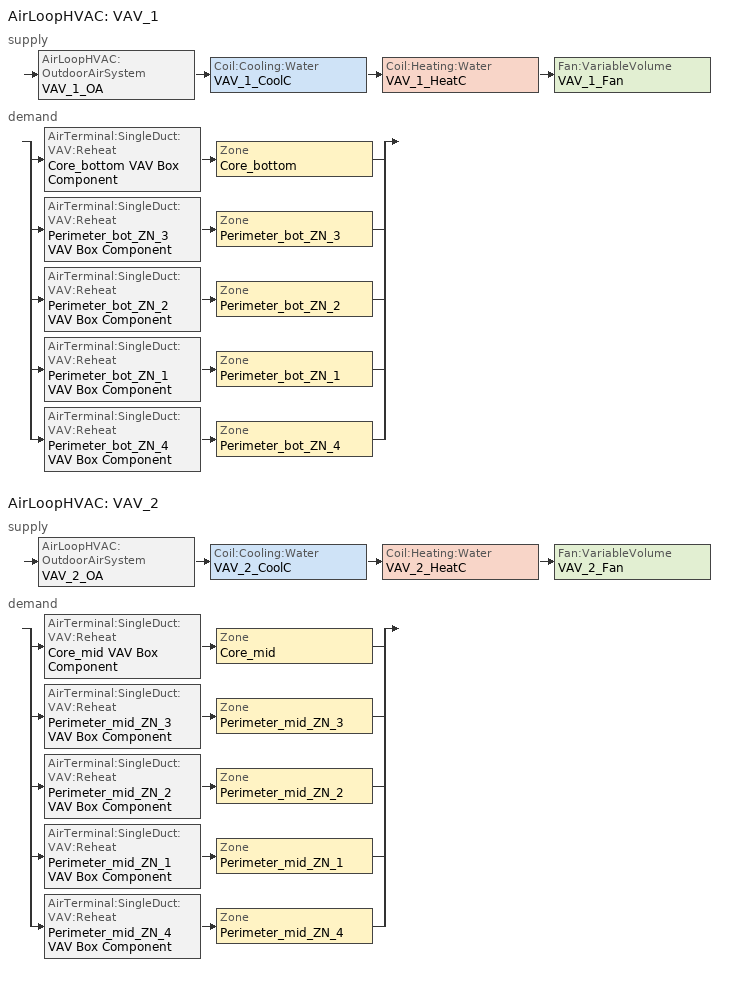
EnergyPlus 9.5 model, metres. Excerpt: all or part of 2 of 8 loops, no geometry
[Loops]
AirLoopHVAC 'VAV_1'
 supply: AirLoopHVAC:OutdoorAirSystem 'VAV_1_OA' > Coil:Cooling:Water 'VAV_1_CoolC' > Coil:Heating:Water 'VAV_1_HeatC' > Fan:VariableVolume 'VAV_1_Fan'
 demand: split
  | AirTerminal:SingleDuct:VAV:Reheat 'Core_bottom VAV Box Component' > Zone 'Core_bottom'
  | AirTerminal:SingleDuct:VAV:Reheat 'Perimeter_bot_ZN_3 VAV Box Component' > Zone 'Perimeter_bot_ZN_3'
  | AirTerminal:SingleDuct:VAV:Reheat 'Perimeter_bot_ZN_2 VAV Box Component' > Zone 'Perimeter_bot_ZN_2'
  | AirTerminal:SingleDuct:VAV:Reheat 'Perimeter_bot_ZN_1 VAV Box Component' > Zone 'Perimeter_bot_ZN_1'
  | AirTerminal:SingleDuct:VAV:Reheat 'Perimeter_bot_ZN_4 VAV Box Component' > Zone 'Perimeter_bot_ZN_4'
AirLoopHVAC 'VAV_2'
 supply: AirLoopHVAC:OutdoorAirSystem 'VAV_2_OA' > Coil:Cooling:Water 'VAV_2_CoolC' > Coil:Heating:Water 'VAV_2_HeatC' > Fan:VariableVolume 'VAV_2_Fan'
 demand: split
  | AirTerminal:SingleDuct:VAV:Reheat 'Core_mid VAV Box Component' > Zone 'Core_mid'
  | AirTerminal:SingleDuct:VAV:Reheat 'Perimeter_mid_ZN_3 VAV Box Component' > Zone 'Perimeter_mid_ZN_3'
  | AirTerminal:SingleDuct:VAV:Reheat 'Perimeter_mid_ZN_2 VAV Box Component' > Zone 'Perimeter_mid_ZN_2'
  | AirTerminal:SingleDuct:VAV:Reheat 'Perimeter_mid_ZN_1 VAV Box Component' > Zone 'Perimeter_mid_ZN_1'
  | AirTerminal:SingleDuct:VAV:Reheat 'Perimeter_mid_ZN_4 VAV Box Component' > Zone 'Perimeter_mid_ZN_4'
[Fan:VariableVolume]
VAV_1_Fan: HVACOperationSchd, 0.6045, 1017.59, AUTOSIZE, FixedFlowRate, , 0, 0.93, 1, 0.0407599, 0.088045, -0.0729261, 0.94374, 0, VAV_1_HeatC-VAV_1_FanNode, VAV_1 Supply Equipment Outlet Node, Fan Energy
VAV_2_Fan: HVACOperationSchd, 0.6175, 1017.59, AUTOSIZE, FixedFlowRate, , 0, 0.95, 1, 0.0407599, 0.088045, -0.0729261, 0.94374, 0, VAV_2_HeatC-VAV_2_FanNode, VAV_2 Supply Equipment Outlet Node, Fan Energy
[Coil:Heating:Water]
VAV_1_HeatC: ALWAYS_ON, AUTOSIZE, AUTOSIZE, VAV_1_HeatCDemand Inlet Node, VAV_1_HeatCDemand Outlet Node, VAV_1_CoolC-VAV_1_HeatCNode, VAV_1_HeatC-VAV_1_FanNode, UFactorTimesAreaAndDesignWaterFlowRate, AUTOSIZE, 82.2, 16.6, 71.1, 32.2
VAV_2_HeatC: ALWAYS_ON, AUTOSIZE, AUTOSIZE, VAV_2_HeatCDemand Inlet Node, VAV_2_HeatCDemand Outlet Node, VAV_2_CoolC-VAV_2_HeatCNode, VAV_2_HeatC-VAV_2_FanNode, UFactorTimesAreaAndDesignWaterFlowRate, AUTOSIZE, 82.2, 16.6, 71.1, 32.2
[Coil:Cooling:Water]
VAV_2_CoolC: ALWAYS_ON, AUTOSIZE, AUTOSIZE, AUTOSIZE, AUTOSIZE, AUTOSIZE, AUTOSIZE, AUTOSIZE, VAV_2_CoolCDemand Inlet Node, VAV_2_CoolCDemand Outlet Node, VAV_2_OA-VAV_2_CoolCNode, VAV_2_CoolC-VAV_2_HeatCNode, SimpleAnalysis, CrossFlow
VAV_1_CoolC: ALWAYS_ON, AUTOSIZE, AUTOSIZE, AUTOSIZE, AUTOSIZE, AUTOSIZE, AUTOSIZE, AUTOSIZE, VAV_1_CoolCDemand Inlet Node, VAV_1_CoolCDemand Outlet Node, VAV_1_OA-VAV_1_CoolCNode, VAV_1_CoolC-VAV_1_HeatCNode, SimpleAnalysis, CrossFlow
[AirTerminal:SingleDuct:VAV:Reheat]
Core_bottom VAV Box Component: ALWAYS_ON, Core_bottom VAV Box Damper Node, Core_bottom VAV Box Inlet Node Name, AUTOSIZE, Constant, 0.3, , , Coil:Heating:Water, Core_bottom VAV Box Reheat Coil, AUTOSIZE, 0, Core_bottom VAV Box Outlet Node Name, 0.001, NORMAL, AUTOCALCULATE, AUTOCALCULATE
Core_mid VAV Box Component: ALWAYS_ON, Core_mid VAV Box Damper Node, Core_mid VAV Box Inlet Node Name, AUTOSIZE, Constant, 0.3, , , Coil:Heating:Water, Core_mid VAV Box Reheat Coil, AUTOSIZE, 0, Core_mid VAV Box Outlet Node Name, 0.001, NORMAL, AUTOCALCULATE, AUTOCALCULATE
Perimeter_bot_ZN_1 VAV Box Component: ALWAYS_ON, Perimeter_bot_ZN_1 VAV Box Damper Node, Perimeter_bot_ZN_1 VAV Box Inlet Node Name, AUTOSIZE, Constant, 0.3, , , Coil:Heating:Water, Perimeter_bot_ZN_1 VAV Box Reheat Coil, AUTOSIZE, 0, Perimeter_bot_ZN_1 VAV Box Outlet Node Name, 0.001, NORMAL, AUTOCALCULATE, AUTOCALCULATE
Perimeter_bot_ZN_2 VAV Box Component: ALWAYS_ON, Perimeter_bot_ZN_2 VAV Box Damper Node, Perimeter_bot_ZN_2 VAV Box Inlet Node Name, AUTOSIZE, Constant, 0.3, , , Coil:Heating:Water, Perimeter_bot_ZN_2 VAV Box Reheat Coil, AUTOSIZE, 0, Perimeter_bot_ZN_2 VAV Box Outlet Node Name, 0.001, NORMAL, AUTOCALCULATE, AUTOCALCULATE
Perimeter_bot_ZN_3 VAV Box Component: ALWAYS_ON, Perimeter_bot_ZN_3 VAV Box Damper Node, Perimeter_bot_ZN_3 VAV Box Inlet Node Name, AUTOSIZE, Constant, 0.3, , , Coil:Heating:Water, Perimeter_bot_ZN_3 VAV Box Reheat Coil, AUTOSIZE, 0, Perimeter_bot_ZN_3 VAV Box Outlet Node Name, 0.001, NORMAL, AUTOCALCULATE, AUTOCALCULATE
Perimeter_bot_ZN_4 VAV Box Component: ALWAYS_ON, Perimeter_bot_ZN_4 VAV Box Damper Node, Perimeter_bot_ZN_4 VAV Box Inlet Node Name, AUTOSIZE, Constant, 0.3, , , Coil:Heating:Water, Perimeter_bot_ZN_4 VAV Box Reheat Coil, AUTOSIZE, 0, Perimeter_bot_ZN_4 VAV Box Outlet Node Name, 0.001, NORMAL, AUTOCALCULATE, AUTOCALCULATE
Perimeter_mid_ZN_1 VAV Box Component: ALWAYS_ON, Perimeter_mid_ZN_1 VAV Box Damper Node, Perimeter_mid_ZN_1 VAV Box Inlet Node Name, AUTOSIZE, Constant, 0.3, , , Coil:Heating:Water, Perimeter_mid_ZN_1 VAV Box Reheat Coil, AUTOSIZE, 0, Perimeter_mid_ZN_1 VAV Box Outlet Node Name, 0.001, NORMAL, AUTOCALCULATE, AUTOCALCULATE
Perimeter_mid_ZN_2 VAV Box Component: ALWAYS_ON, Perimeter_mid_ZN_2 VAV Box Damper Node, Perimeter_mid_ZN_2 VAV Box Inlet Node Name, AUTOSIZE, Constant, 0.3, , , Coil:Heating:Water, Perimeter_mid_ZN_2 VAV Box Reheat Coil, AUTOSIZE, 0, Perimeter_mid_ZN_2 VAV Box Outlet Node Name, 0.001, NORMAL, AUTOCALCULATE, AUTOCALCULATE
Perimeter_mid_ZN_3 VAV Box Component: ALWAYS_ON, Perimeter_mid_ZN_3 VAV Box Damper Node, Perimeter_mid_ZN_3 VAV Box Inlet Node Name, AUTOSIZE, Constant, 0.3, , , Coil:Heating:Water, Perimeter_mid_ZN_3 VAV Box Reheat Coil, AUTOSIZE, 0, Perimeter_mid_ZN_3 VAV Box Outlet Node Name, 0.001, NORMAL, AUTOCALCULATE, AUTOCALCULATE
Perimeter_mid_ZN_4 VAV Box Component: ALWAYS_ON, Perimeter_mid_ZN_4 VAV Box Damper Node, Perimeter_mid_ZN_4 VAV Box Inlet Node Name, AUTOSIZE, Constant, 0.3, , , Coil:Heating:Water, Perimeter_mid_ZN_4 VAV Box Reheat Coil, AUTOSIZE, 0, Perimeter_mid_ZN_4 VAV Box Outlet Node Name, 0.001, NORMAL, AUTOCALCULATE, AUTOCALCULATE
[Zone equipment]
Core_bottom: Core_bottom VAV Box Component
Core_mid: Core_mid VAV Box Component
Perimeter_bot_ZN_1: Perimeter_bot_ZN_1 VAV Box Component
Perimeter_bot_ZN_2: Perimeter_bot_ZN_2 VAV Box Component
Perimeter_bot_ZN_3: Perimeter_bot_ZN_3 VAV Box Component
Perimeter_bot_ZN_4: Perimeter_bot_ZN_4 VAV Box Component
Perimeter_mid_ZN_1: Perimeter_mid_ZN_1 VAV Box Component
Perimeter_mid_ZN_2: Perimeter_mid_ZN_2 VAV Box Component
Perimeter_mid_ZN_3: Perimeter_mid_ZN_3 VAV Box Component
Perimeter_mid_ZN_4: Perimeter_mid_ZN_4 VAV Box Component
[Sizing:Zone]
Core_bottom: SupplyAirTemperature, 12.8, , SupplyAirTemperature, 50, , 0.0085, 0.008, SZ DSOA Core_bottom, , , DesignDay, , , , , DesignDay, , , , , , No, NeutralSupplyAir, autosize, autosize
Core_mid: SupplyAirTemperature, 12.8, , SupplyAirTemperature, 50, , 0.0085, 0.008, SZ DSOA Core_mid, , , DesignDay, , , , , DesignDay, , , , , , No, NeutralSupplyAir, autosize, autosize
Perimeter_bot_ZN_1: SupplyAirTemperature, 12.8, , SupplyAirTemperature, 50, , 0.0085, 0.008, SZ DSOA Perimeter_bot_ZN_1, , , DesignDay, , , , , DesignDay, , , , , , No, NeutralSupplyAir, autosize, autosize
Perimeter_bot_ZN_2: SupplyAirTemperature, 12.8, , SupplyAirTemperature, 50, , 0.0085, 0.008, SZ DSOA Perimeter_bot_ZN_2, , , DesignDay, , , , , DesignDay, , , , , , No, NeutralSupplyAir, autosize, autosize
Perimeter_bot_ZN_3: SupplyAirTemperature, 12.8, , SupplyAirTemperature, 50, , 0.0085, 0.008, SZ DSOA Perimeter_bot_ZN_3, , , DesignDay, , , , , DesignDay, , , , , , No, NeutralSupplyAir, autosize, autosize
Perimeter_bot_ZN_4: SupplyAirTemperature, 12.8, , SupplyAirTemperature, 50, , 0.0085, 0.008, SZ DSOA Perimeter_bot_ZN_4, , , DesignDay, , , , , DesignDay, , , , , , No, NeutralSupplyAir, autosize, autosize
Perimeter_mid_ZN_1: SupplyAirTemperature, 12.8, , SupplyAirTemperature, 50, , 0.0085, 0.008, SZ DSOA Perimeter_mid_ZN_1, , , DesignDay, , , , , DesignDay, , , , , , No, NeutralSupplyAir, autosize, autosize
Perimeter_mid_ZN_2: SupplyAirTemperature, 12.8, , SupplyAirTemperature, 50, , 0.0085, 0.008, SZ DSOA Perimeter_mid_ZN_2, , , DesignDay, , , , , DesignDay, , , , , , No, NeutralSupplyAir, autosize, autosize
Perimeter_mid_ZN_3: SupplyAirTemperature, 12.8, , SupplyAirTemperature, 50, , 0.0085, 0.008, SZ DSOA Perimeter_mid_ZN_3, , , DesignDay, , , , , DesignDay, , , , , , No, NeutralSupplyAir, autosize, autosize
Perimeter_mid_ZN_4: SupplyAirTemperature, 12.8, , SupplyAirTemperature, 50, , 0.0085, 0.008, SZ DSOA Perimeter_mid_ZN_4, , , DesignDay, , , , , DesignDay, , , , , , No, NeutralSupplyAir, autosize, autosize
[DesignSpecification:OutdoorAir]
SZ DSOA Core_bottom; SZ DSOA Core_mid; SZ DSOA Perimeter_bot_ZN_1; SZ DSOA Perimeter_bot_ZN_2; SZ DSOA Perimeter_bot_ZN_3; SZ DSOA Perimeter_bot_ZN_4; SZ DSOA Perimeter_mid_ZN_1; SZ DSOA Perimeter_mid_ZN_2; SZ DSOA Perimeter_mid_ZN_3; SZ DSOA Perimeter_mid_ZN_4: Flow/Person, 0.0125
[ZoneControl:Thermostat]
Core_bottom Thermostat: Core_bottom, Dual Zone Control Type Sched, ThermostatSetpoint:DualSetpoint, Core_bottom DualSPSched
Core_mid Thermostat: Core_mid, Dual Zone Control Type Sched, ThermostatSetpoint:DualSetpoint, Core_mid DualSPSched
Perimeter_bot_ZN_1 Thermostat: Perimeter_bot_ZN_1, Dual Zone Control Type Sched, ThermostatSetpoint:DualSetpoint, Perimeter_bot_ZN_1 DualSPSched
Perimeter_bot_ZN_2 Thermostat: Perimeter_bot_ZN_2, Dual Zone Control Type Sched, ThermostatSetpoint:DualSetpoint, Perimeter_bot_ZN_2 DualSPSched
Perimeter_bot_ZN_3 Thermostat: Perimeter_bot_ZN_3, Dual Zone Control Type Sched, ThermostatSetpoint:DualSetpoint, Perimeter_bot_ZN_3 DualSPSched
Perimeter_bot_ZN_4 Thermostat: Perimeter_bot_ZN_4, Dual Zone Control Type Sched, ThermostatSetpoint:DualSetpoint, Perimeter_bot_ZN_4 DualSPSched
Perimeter_mid_ZN_1 Thermostat: Perimeter_mid_ZN_1, Dual Zone Control Type Sched, ThermostatSetpoint:DualSetpoint, Perimeter_mid_ZN_1 DualSPSched
Perimeter_mid_ZN_2 Thermostat: Perimeter_mid_ZN_2, Dual Zone Control Type Sched, ThermostatSetpoint:DualSetpoint, Perimeter_mid_ZN_2 DualSPSched
Perimeter_mid_ZN_3 Thermostat: Perimeter_mid_ZN_3, Dual Zone Control Type Sched, ThermostatSetpoint:DualSetpoint, Perimeter_mid_ZN_3 DualSPSched
Perimeter_mid_ZN_4 Thermostat: Perimeter_mid_ZN_4, Dual Zone Control Type Sched, ThermostatSetpoint:DualSetpoint, Perimeter_mid_ZN_4 DualSPSched
[ThermostatSetpoint:DualSetpoint]
Core_bottom DualSPSched; Core_mid DualSPSched; Perimeter_bot_ZN_1 DualSPSched; Perimeter_bot_ZN_2 DualSPSched; Perimeter_bot_ZN_3 DualSPSched; Perimeter_bot_ZN_4 DualSPSched; Perimeter_mid_ZN_1 DualSPSched; Perimeter_mid_ZN_2 DualSPSched; Perimeter_mid_ZN_3 DualSPSched; Perimeter_mid_ZN_4 DualSPSched: HTGSETP_SCH, CLGSETP_SCH
[Sizing:System]
VAV_1; VAV_2: Sensible, AUTOSIZE, 0.3, 7, 0.008, 12.8, 0.008, 12.8, 16.7, NonCoincident, No, No, 0.0085, 0.008, DesignDay, , , , , DesignDay, , , , , , , 1, CoolingDesignCapacity, autosize, , , HeatingDesignCapacity, autosize, , , VAV
[Controller:OutdoorAir]
VAV_1_OA_Controller: VAV_1_OARelief Node, VAV_1 Supply Equipment Inlet Node, VAV_1_OA-VAV_1_CoolCNode, VAV_1_OAInlet Node, AUTOSIZE, AUTOSIZE, DifferentialDryBulb, ModulateFlow, 28, 64000, , , -100, NoLockout, FixedMinimum, MinOA_MotorizedDamper_Sched
VAV_2_OA_Controller: VAV_2_OARelief Node, VAV_2 Supply Equipment Inlet Node, VAV_2_OA-VAV_2_CoolCNode, VAV_2_OAInlet Node, AUTOSIZE, AUTOSIZE, DifferentialDryBulb, ModulateFlow, 28, 64000, , , -100, NoLockout, FixedMinimum, MinOA_MotorizedDamper_Sched
[SetpointManager:Scheduled]
VAV_1 SAT setpoint: Temperature, Seasonal-Reset-Supply-Air-Temp-Sch, VAV_1 Supply Equipment Outlet Node
VAV_2 SAT setpoint: Temperature, Seasonal-Reset-Supply-Air-Temp-Sch, VAV_2 Supply Equipment Outlet Node
[AirLoopHVAC]
VAV_1: VAV_1_Controllers, VAV_1 Availability Manager List, AUTOSIZE, VAV_1 Air Loop Branches, , VAV_1 Supply Equipment Inlet Node, VAV_1 Zone Equipment Outlet Node, VAV_1 Zone Equipment Inlet Node, VAV_1 Supply Equipment Outlet Node
VAV_2: VAV_2_Controllers, VAV_2 Availability Manager List, AUTOSIZE, VAV_2 Air Loop Branches, , VAV_2 Supply Equipment Inlet Node, VAV_2 Zone Equipment Outlet Node, VAV_2 Zone Equipment Inlet Node, VAV_2 Supply Equipment Outlet Node
[AirLoopHVAC:OutdoorAirSystem]
VAV_1_OA: VAV_1_OA_Controllers, VAV_1_OA_Equipment, VAV_1 Availability Manager List
VAV_2_OA: VAV_2_OA_Controllers, VAV_2_OA_Equipment, VAV_2 Availability Manager List
[OutdoorAir:Mixer]
VAV_1_OAMixing Box: VAV_1_OA-VAV_1_CoolCNode, VAV_1_OAInlet Node, VAV_1_OARelief Node, VAV_1 Supply Equipment Inlet Node
VAV_2_OAMixing Box: VAV_2_OA-VAV_2_CoolCNode, VAV_2_OAInlet Node, VAV_2_OARelief Node, VAV_2 Supply Equipment Inlet Node
[SetpointManager:MixedAir]
VAV_1_CoolC SAT Manager: Temperature, VAV_1 Supply Equipment Outlet Node, VAV_1_HeatC-VAV_1_FanNode, VAV_1 Supply Equipment Outlet Node, VAV_1_CoolC-VAV_1_HeatCNode
VAV_1_HeatC SAT Manager: Temperature, VAV_1 Supply Equipment Outlet Node, VAV_1_HeatC-VAV_1_FanNode, VAV_1 Supply Equipment Outlet Node, VAV_1_HeatC-VAV_1_FanNode
VAV_1_OAMixed Air Temp Manager: Temperature, VAV_1 Supply Equipment Outlet Node, VAV_1_HeatC-VAV_1_FanNode, VAV_1 Supply Equipment Outlet Node, VAV_1_OA-VAV_1_CoolCNode
VAV_2_CoolC SAT Manager: Temperature, VAV_2 Supply Equipment Outlet Node, VAV_2_HeatC-VAV_2_FanNode, VAV_2 Supply Equipment Outlet Node, VAV_2_CoolC-VAV_2_HeatCNode
VAV_2_HeatC SAT Manager: Temperature, VAV_2 Supply Equipment Outlet Node, VAV_2_HeatC-VAV_2_FanNode, VAV_2 Supply Equipment Outlet Node, VAV_2_HeatC-VAV_2_FanNode
VAV_2_OAMixed Air Temp Manager: Temperature, VAV_2 Supply Equipment Outlet Node, VAV_2_HeatC-VAV_2_FanNode, VAV_2 Supply Equipment Outlet Node, VAV_2_OA-VAV_2_CoolCNode
[Controller:WaterCoil]
VAV_1_CoolC_Controller: Temperature, Reverse, Flow, VAV_1_CoolC-VAV_1_HeatCNode, VAV_1_CoolCDemand Inlet Node, , AUTOSIZE, 0
VAV_1_HeatC_Controller: Temperature, Normal, Flow, VAV_1_HeatC-VAV_1_FanNode, VAV_1_HeatCDemand Inlet Node, 0.0001, AUTOSIZE, 0
VAV_2_CoolC_Controller: Temperature, Reverse, Flow, VAV_2_CoolC-VAV_2_HeatCNode, VAV_2_CoolCDemand Inlet Node, , AUTOSIZE, 0
VAV_2_HeatC_Controller: Temperature, Normal, Flow, VAV_2_HeatC-VAV_2_FanNode, VAV_2_HeatCDemand Inlet Node, 0.0001, AUTOSIZE, 0
[Schedule:Compact]
ALWAYS_ON: On/Off, Through: 12/31, For: AllDays, Until: 24:00, 1
CLGSETP_SCH: Temperature, Through: 12/31, For: Weekdays SummerDesignDay, Until: 06:00, 26.7, Until: 22:00, 24, Until: 24:00, 26.7, For: Saturday, Until: 06:00, 26.7, Until: 18:00, 24, Until: 24:00, 26.7, For WinterDesignDay, Until: 24:00, 26.7, For: AllOtherDays, Until: 24:00, 26.7
HTGSETP_SCH: Temperature, Through: 12/31, For: Weekdays, Until: 06:00, 15.6, Until: 22:00, 21, Until: 24:00, 15.6, For SummerDesignDay, Until: 24:00, 15.6, For: Saturday, Until: 06:00, 15.6, Until: 18:00, 21, Until: 24:00, 15.6, For: WinterDesignDay, Until: 24:00, 21, For: AllOtherDays, Until: 24:00, 15.6
Seasonal-Reset-Supply-Air-Temp-Sch: Temperature, Through: 12/31, For: AllDays, Until: 24:00, 12.8
MinOA_MotorizedDamper_Sched: Fraction, Through: 12/31, For: Weekdays SummerDesignDay, Until: 07:00, 0, Until: 22:00, 1, Until: 24:00, 0, For: Saturday WinterDesignDay, Until: 07:00, 0, Until: 18:00, 1, Until: 24:00, 0, For: AllOtherDays, Until: 24:00, 0
Dual Zone Control Type Sched: Control Type, Through: 12/31, For: AllDays, Until: 24:00, 4
HVACOperationSchd: On/Off, Through: 12/31, For: Weekdays SummerDesignDay, Until: 06:00, 0, Until: 22:00, 1, Until: 24:00, 0, For: Saturday WinterDesignDay, Until: 06:00, 0, Until: 18:00, 1, Until: 24:00, 0, For: AllOtherDays, Until: 24:00, 0
